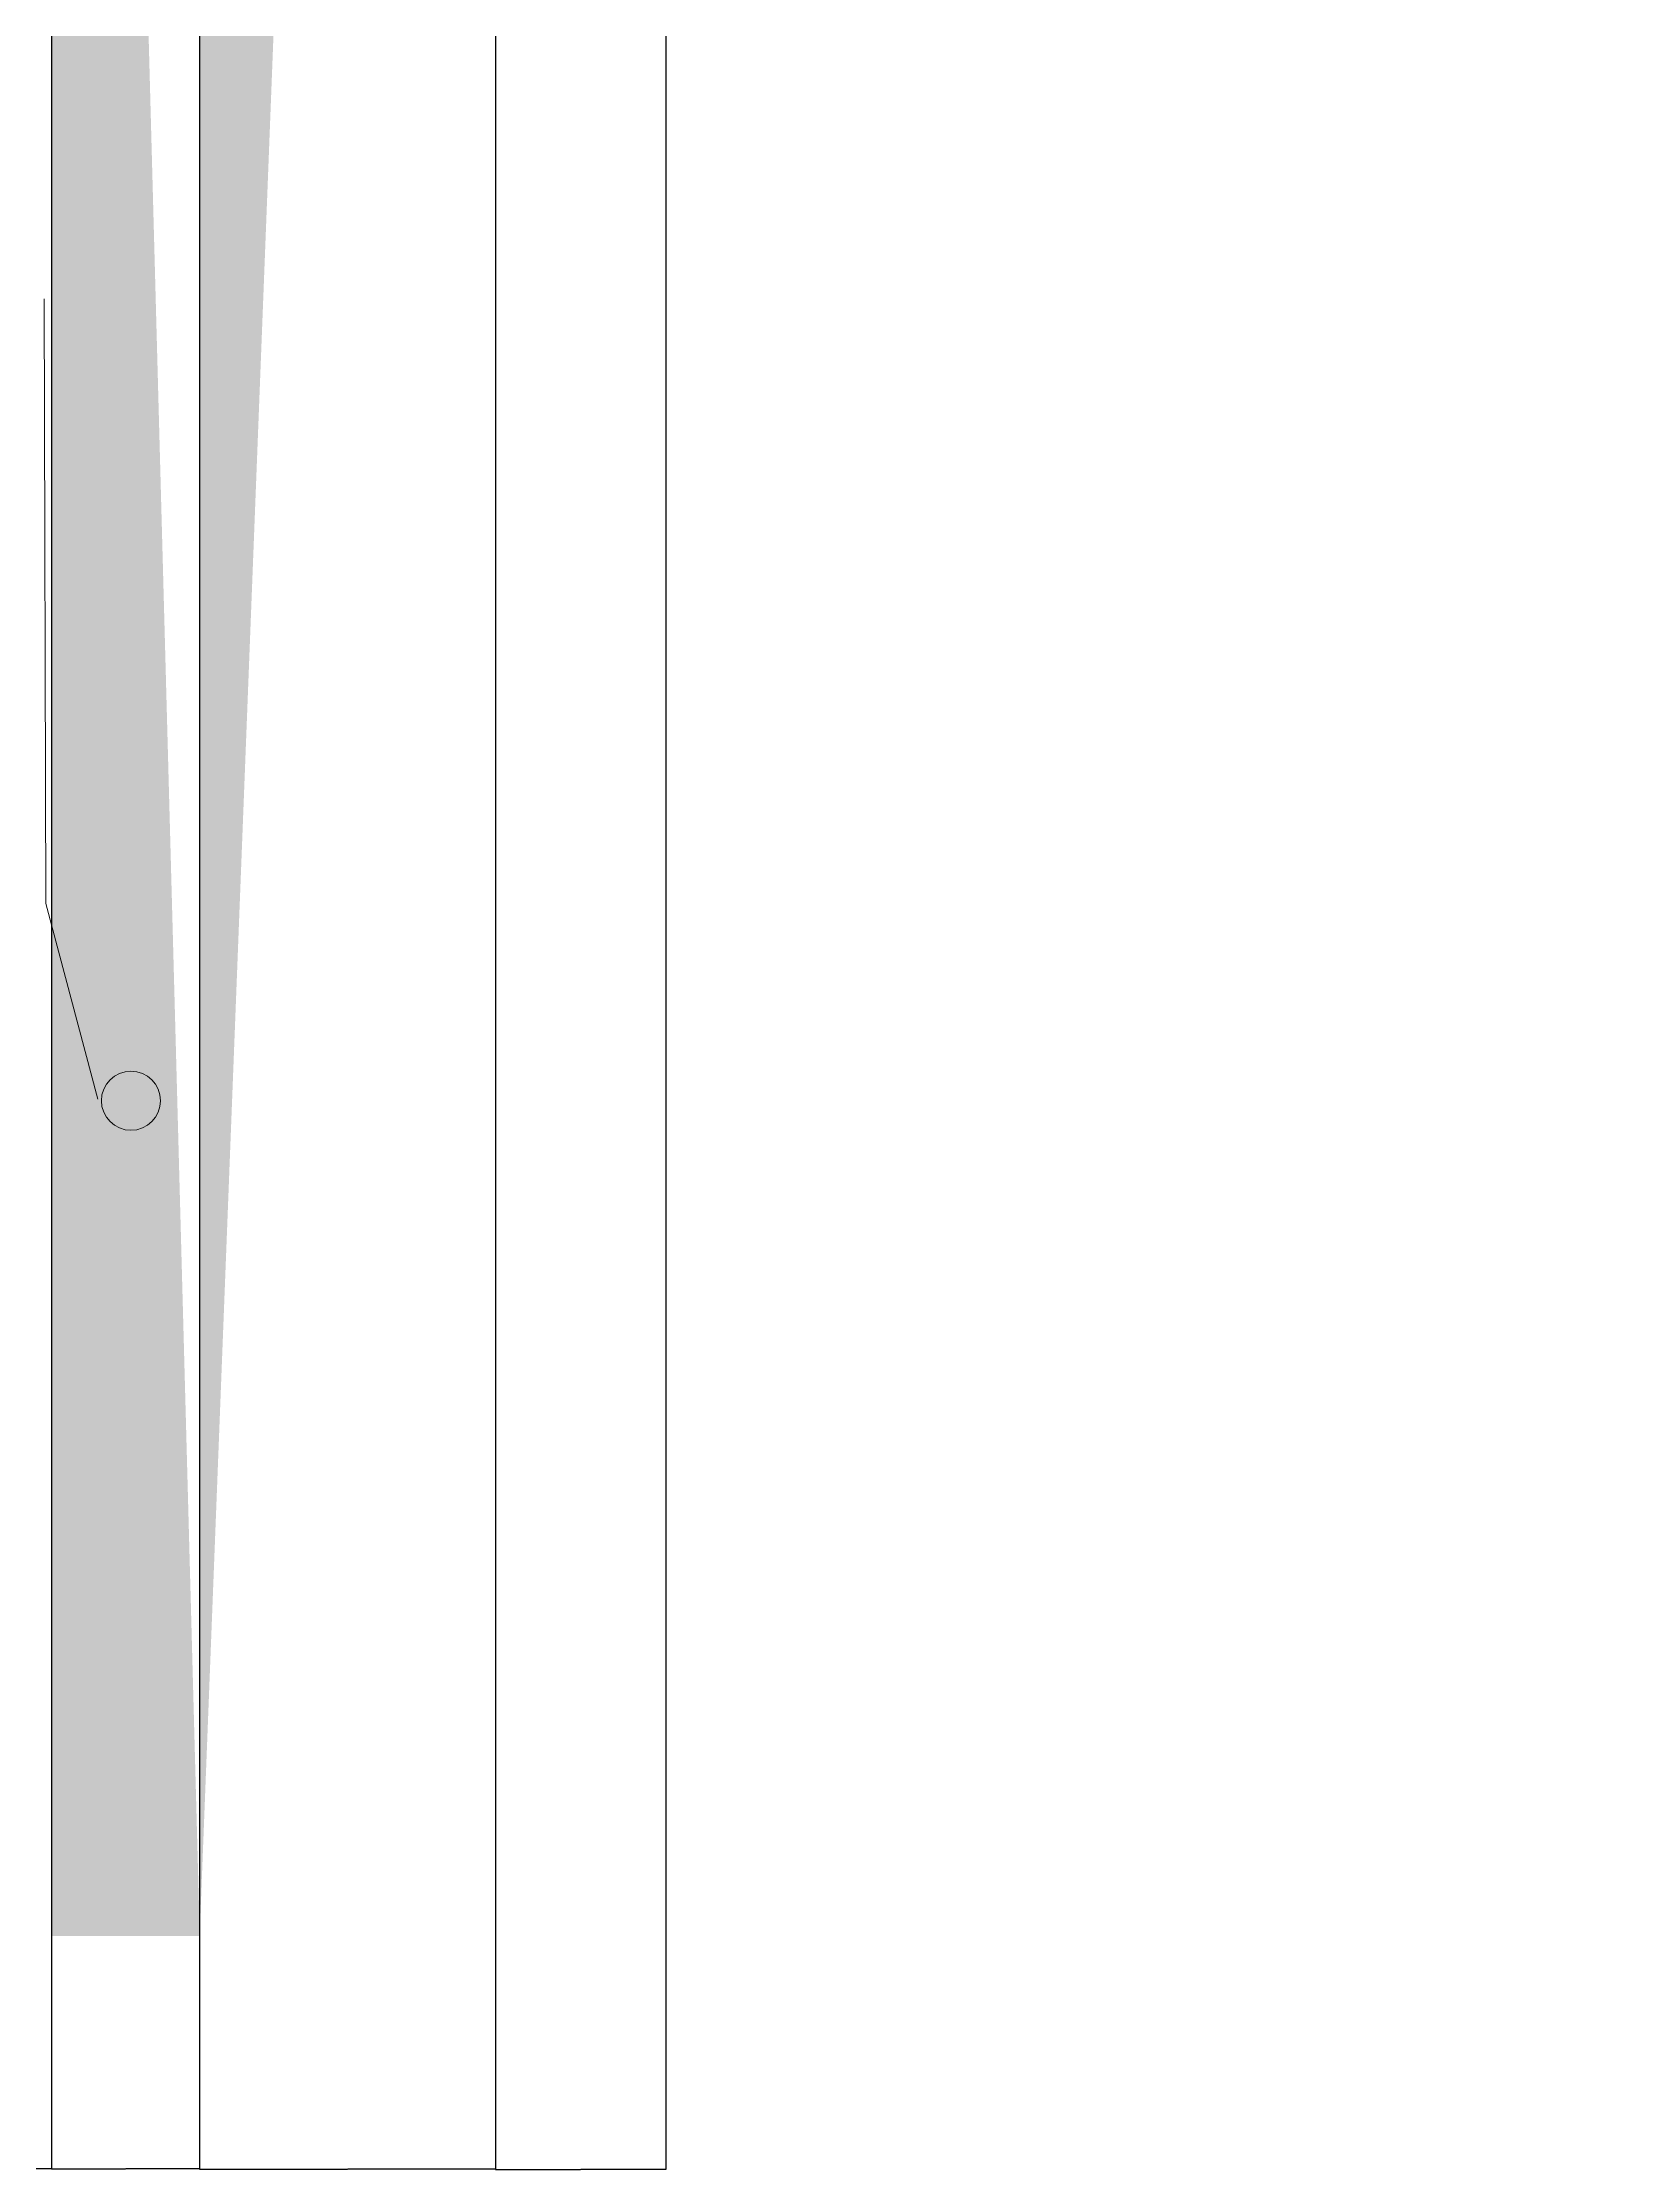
# Model space of a CAD drawing. Header units: millimetres. Extents: x -492806 to 8131902, y -181351 to 2373952.
# Drawn here: x 2248689 to 2280713, y -34927 to 8183 of the extents above; entities that cross this region are included whole.
import ezdxf

# ---------------------------------------------------------------- set-up
doc = ezdxf.new("R2010")
doc.units = ezdxf.units.MM
doc.header["$LTSCALE"] = 50
for name, color, linetype, lineweight in [('2 Позначення', 80, 'Continuous', 20), ('поздовжній профіль', 250, 'Continuous', 15), ('Червоні лінії', 1, 'Continuous', 30)]:
    doc.layers.add(name, color=color, linetype=linetype, lineweight=lineweight)
doc.layers.add('Абсолютные высоты', color=50, linetype='Continuous')
doc.layers.add('край проїзжої частини і тротуарів', color=150, linetype='Continuous')
doc.styles.get("Standard").update_dxf_attribs({"font": 'tahoma.ttf'})
doc.dimstyles.get("Standard").update_dxf_attribs({"dimtxt": 0.18, "dimasz": 0.18, "dimexe": 0.18, "dimexo": 0.0625, "dimgap": 0.09, "dimtad": 0, "dimtih": 1, "dimtoh": 1, "dimdec": 4, "dimzin": 0, "dimdsep": 46, "dimtxsty": 'Standard', "dimcen": 0.09, "dimadec": 0, "dimazin": 0, "dimtfac": 1, "dimtdec": 4, "dimtofl": 0, "dimtmove": 0, "dimatfit": 3, "dimfxl": 1, "dimtolj": 1, "dimtzin": 0, "dimarcsym": 0})

# ---------------------------------------------------------------- blocks, each defined once
blk = doc.blocks.new('*D276')
at = {"layer": 'Defpoints', "color": 0, "transparency": 16777216}
for p in [(2244823.083676815, -30131.47343051434), (2248873.083676815, -30068.97343051434), (2248873.083676815, -34913.24819451571)]:
    blk.add_point(p, dxfattribs=at)
at = {"layer": 'край проїзжої частини і тротуарів', "color": 0, "lineweight": -2, "transparency": 16777216}
for p, q in [((2244823.083676815, -30131.53593051434), (2244823.083676815, -34913.42819451571)), ((2248873.083676815, -30069.03593051434), (2248873.083676815, -34913.42819451571)), ((2244823.263676815, -34913.24819451571), (2246845.564267816, -34913.24819451571)), ((2248872.903676815, -34913.24819451571), (2246850.603085815, -34913.24819451571))]:
    blk.add_line(p, q, dxfattribs=at)
at = {"layer": 'край проїзжої частини і тротуарів', "color": 0, "transparency": 16777216}
for points in [[(2244823.263676815, -34913.21819451571), (2244823.263676815, -34913.2781945157), (2244823.083676815, -34913.24819451571)], [(2248872.903676815, -34913.21819451571), (2248872.903676815, -34913.2781945157), (2248873.083676815, -34913.24819451571)]]:
    blk.add_solid(points, dxfattribs=at)
at = {"layer": 'край проїзжої частини і тротуарів', "color": 0, "transparency": 16777216, "insert": (2246848.083676815, -34913.24819451571), "char_height": 1, "attachment_point": 5}
blk.add_mtext('\\A1;4050.00', dxfattribs=at)
blk = doc.blocks.new('*D277')
at = {"layer": 'Defpoints', "color": 0, "transparency": 16777216}
for p in [(2248873.083676815, -30131.47343051434), (2251873.083676815, -30068.97343051434), (2251873.083676815, -34912.61279684305)]:
    blk.add_point(p, dxfattribs=at)
at = {"layer": 'край проїзжої частини і тротуарів', "color": 0, "lineweight": -2, "transparency": 16777216}
for p, q in [((2248873.083676815, -30131.53593051434), (2248873.083676815, -34912.79279684305)), ((2251873.083676815, -30069.03593051434), (2251873.083676815, -34912.79279684305)), ((2248873.263676815, -34912.61279684305), (2250370.583408178, -34912.61279684305)), ((2251872.903676815, -34912.61279684305), (2250375.583945452, -34912.61279684305))]:
    blk.add_line(p, q, dxfattribs=at)
at = {"layer": 'край проїзжої частини і тротуарів', "color": 0, "transparency": 16777216}
for points in [[(2248873.263676815, -34912.58279684305), (2248873.263676815, -34912.64279684305), (2248873.083676815, -34912.61279684305)], [(2251872.903676815, -34912.58279684305), (2251872.903676815, -34912.64279684305), (2251873.083676815, -34912.61279684305)]]:
    blk.add_solid(points, dxfattribs=at)
at = {"layer": 'край проїзжої частини і тротуарів', "color": 0, "transparency": 16777216, "insert": (2250373.083676815, -34912.61279684305), "char_height": 1, "attachment_point": 5}
blk.add_mtext('\\A1;3000.00', dxfattribs=at)
blk = doc.blocks.new('*D278')
at = {"layer": 'Defpoints', "color": 0, "transparency": 16777216}
for p in [(2251873.083676815, -30131.47343051434), (2257873.083676815, -30068.97343051434), (2257873.083676815, -34921.19832366705)]:
    blk.add_point(p, dxfattribs=at)
at = {"layer": 'край проїзжої частини і тротуарів', "color": 0, "lineweight": -2, "transparency": 16777216}
for p, q in [((2251873.083676815, -30131.53593051434), (2251873.083676815, -34921.37832366705)), ((2257873.083676815, -30069.03593051434), (2257873.083676815, -34921.37832366705)), ((2251873.263676815, -34921.19832366705), (2254870.579378628, -34921.19832366705)), ((2257872.903676815, -34921.19832366705), (2254875.587975002, -34921.19832366705))]:
    blk.add_line(p, q, dxfattribs=at)
at = {"layer": 'край проїзжої частини і тротуарів', "color": 0, "transparency": 16777216}
for points in [[(2251873.263676815, -34921.16832366705), (2251873.263676815, -34921.22832366705), (2251873.083676815, -34921.19832366705)], [(2257872.903676815, -34921.16832366705), (2257872.903676815, -34921.22832366705), (2257873.083676815, -34921.19832366705)]]:
    blk.add_solid(points, dxfattribs=at)
at = {"layer": 'край проїзжої частини і тротуарів', "color": 0, "transparency": 16777216, "insert": (2254873.083676815, -34921.19832366705), "char_height": 1, "attachment_point": 5}
blk.add_mtext('\\A1;6000.00', dxfattribs=at)
blk = doc.blocks.new('*D279')
at = {"layer": 'Defpoints', "color": 0, "transparency": 16777216}
for p in [(2257873.083676815, -30131.47343051434), (2261323.083676815, -30068.97343051434), (2261323.083676815, -34926.18663996458)]:
    blk.add_point(p, dxfattribs=at)
at = {"layer": 'край проїзжої частини і тротуарів', "color": 0, "lineweight": -2, "transparency": 16777216}
for p, q in [((2257873.083676815, -30131.53593051434), (2257873.083676815, -34926.36663996458)), ((2261323.083676815, -30069.03593051434), (2261323.083676815, -34926.36663996458)), ((2257873.263676815, -34926.18663996458), (2259595.583408178, -34926.18663996458)), ((2261322.903676815, -34926.18663996458), (2259600.583945452, -34926.18663996458))]:
    blk.add_line(p, q, dxfattribs=at)
at = {"layer": 'край проїзжої частини і тротуарів', "color": 0, "transparency": 16777216}
for points in [[(2257873.263676815, -34926.15663996458), (2257873.263676815, -34926.21663996458), (2257873.083676815, -34926.18663996458)], [(2261322.903676815, -34926.15663996458), (2261322.903676815, -34926.21663996458), (2261323.083676815, -34926.18663996458)]]:
    blk.add_solid(points, dxfattribs=at)
at = {"layer": 'край проїзжої частини і тротуарів', "color": 0, "transparency": 16777216, "insert": (2259598.083676815, -34926.18663996458), "char_height": 1, "attachment_point": 5}
blk.add_mtext('\\A1;3450.00', dxfattribs=at)
blk = doc.blocks.new('столб')
at = {"layer": 'поздовжній профіль', "color": 160}
for points in [[(-500, 0, 0, 0, 0), (-999.927872557193, 0, 350, 0, 0), (-1699.927872557193, 0, 0, 0, 0)], [(500, 0, 0, 0, 0), (999.927872557193, 0, 350, 0, 0), (1699.927872557193, 0, 0, 0, 0)]]:
    blk.add_lwpolyline(points, format="xyseb", dxfattribs=at)
blk.add_circle((0, 0), 500, dxfattribs=at)

msp = doc.modelspace()

# ---------------------------------------------------------------- hatches: boundary and pattern name
at = {"layer": 'Абсолютные высоты', "ltscale": 0.001}
h = msp.add_hatch(dxfattribs=at)
h.set_pattern_fill('GRASS', color=256, scale=50)
h.set_pattern_definition([(90, (1821255.802091122, 1736822.66239506), (-898.0256120000001, 898.0256120000001), [238.125, -1557.926224]), (45, (1821255.802091122, 1736822.66239506), (-898.0256121069152, 898.0256121069154), [238.125, -1031.875]), (135, (1821255.802091122, 1736822.66239506), (-898.0256121069154, -898.0256121069152), [238.125, -1031.875])])
edge = h.paths.add_edge_path()
edge.add_line((2465526.193486214, 306009.8287091255), (2465526.193486214, 303009.8287091255))
edge.add_line((2321591.00377655, 306009.8287091255), (2465526.193486519, 306009.8287091253))
edge.add_line((2320459.588966846, 302954.7238696814), (2465526.193486398, 303009.8287090818))
edge.add_arc((2327309.812021732, 241261.8925856352), 62071.98230885123, 96.33603040376555, 172.8295353309876)
edge.add_arc((2327309.812021732, 241261.8925856352), 65000.0000000002, 95.04750436731847, 173.1541221419439)
edge.add_line((2265723.283676624, 125257.5587688088), (2265723.283676624, 249009.8287091471))
edge.add_line((2262723.283676624, 125257.5587688088), (2262723.283676624, 249009.8287091471))
edge.add_line((2265723.283676624, 125257.5587688088), (2251873.083676625, 81935.81825689443))
edge.add_line((2248873.083676815, 81315.64713943005), (2262723.283676815, 125257.5587688392))
edge.add_line((2251873.083676815, 81935.81825685501), (2251873.083676815, -30068.97343054593))
edge.add_line((2248873.083676815, 81315.64713943005), (2248873.083676815, -30068.97343047643))
edge.add_line((2248873.083676815, -30193.97343051434), (2251873.083676815, -30193.97343051434))

# ---------------------------------------------------------------- linework, layer by layer
at = {"layer": '2 Позначення', "color": 0}
msp.add_lwpolyline([(2249810.193921089, -13236.53794133663), (2248758.930860996, -9267.51823914051), (2248720.538113594, 2985.471813857555)], dxfattribs=at)
at = {"layer": 'край проїзжої частини і тротуарів'}
for p, q in [((2248873.083676815, 153454.3562799916), (2248873.083676815, -30068.97343051434)), ((2251873.083676815, 81935.81825685501), (2251873.083676815, -30068.97343051434)), ((2257873.083676815, 81935.81825685501), (2257873.083676815, -30068.97343051434))]:
    msp.add_line(p, q, dxfattribs=at)
at = {"layer": 'Червоні лінії'}
msp.add_line((2261323.083676815, 81935.81825685501), (2261323.083676815, -30068.97343051434), dxfattribs=at)

# ---------------------------------------------------------------- block references
at = {"color": 0, "xscale": -1.200000000244472, "yscale": 1.200000000244472, "zscale": 1.200000000244472, "rotation": 269.2960896882868}
msp.add_blockref('столб', (2250481.892484665, -13263.76344180107), dxfattribs=at)

# ---------------------------------------------------------------- dimensions: what is measured, and where the dimension line sits
at = {"layer": 'край проїзжої частини і тротуарів'}
for base, p1, p2, picture, middle in [((2248873.083676815, -34913.24819451571), (2244823.083676815, -30131.47343051434), (2248873.083676815, -30068.97343051434), '*D276', (2246848.083676815, -34913.24819451571)), ((2257873.083676815, -34921.19832366705), (2251873.083676815, -30131.47343051434), (2257873.083676815, -30068.97343051434), '*D278', (2254873.083676815, -34921.19832366705)), ((2261323.083676815, -34926.18663996458), (2257873.083676815, -30131.47343051434), (2261323.083676815, -30068.97343051434), '*D279', (2259598.083676815, -34926.18663996458))]:
    dim = msp.add_linear_dim(base=base, p1=p1, p2=p2, dimstyle='Standard', override={"dimtxt": 1, "dimgap": 0.1, "dimdec": 2}, dxfattribs=at)
    dim.commit()
    dim.dimension.update_dxf_attribs({"geometry": picture, "text_midpoint": middle})
dim = msp.add_linear_dim(base=(2251873.083676815, -34912.61279684305), p1=(2248873.083676815, -30131.47343051434), p2=(2251873.083676815, -30068.97343051434), dimstyle='Standard', override={"dimtxt": 1, "dimgap": 0.1, "dimdec": 2}, dxfattribs=at)
dim.commit()
dim.dimension.update_dxf_attribs({"geometry": '*D277', "text_midpoint": (2250373.083676815, -34912.61279684305), "dimtype": 160})

doc.saveas('drawing.dxf')
